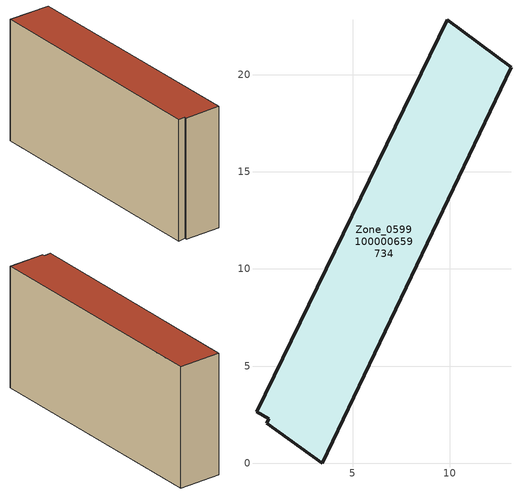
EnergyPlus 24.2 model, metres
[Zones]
Zone_0599100000659734
 floor ground (C_G): 0.08,2.64 9.88,22.82 13.15,20.37 3.43,0 0.58,2.06 0.69,2.28 z0
 wall outside (C_F): 3.43,0 13.15,20.37 9.88,22.82 0.08,2.64 0.69,2.28 0.58,2.06 3.43,0 z0:13.33
 roof outside (C_R): 0.08,2.64 0.69,2.28 0.58,2.06 3.43,0 13.15,20.37 9.88,22.82 z13.33
[BUILDING]
Pand.0599100000659734: North Axis=0; Terrain=City; Loads Convergence Tolerance Value=0.04; Temperature Convergence Tolerance Value=0.4; Solar Distribution=FullExterior; Maximum Number of Warmup Days=25; Minimum Number of Warmup Days=1
[Site:Location]
Rotterdam.The.Hague.AP_ZH_NLD Design_Conditions: Latitude=51.96; Longitude=4.45; Time Zone=1; Elevation=-4.5
[SITE:GROUNDTEMPERATURE:BUILDINGSURFACE]
18, 18, 18, 18, 18, 18, 18, 18, 18, 18, 18, 18
[MATERIAL] Thermal Absorptance=0.9; Solar Absorptance=0.7; Visible Absorptance=0.7
Name | Roughness | Thickness | Conductivity | Density | Specific Heat
G.TI.1946 | MediumSmooth | 0.15 | 1 | 540 | 1210
F.TI.1946 | Rough | 0.3 | 0.857143 | 1920 | 840
R.TI.1946 | MediumRough | 0.2 | 0.1 | 1500 | 1000
[CONSTRUCTION]
C_G: G.TI.1946
C_F: F.TI.1946
C_R: R.TI.1946
[ZONE]
Zone_0599100000659734: Type=1; Multiplier=1; Ceiling Height=Autocalculate; Volume=Autocalculate; Floor Area=autocalculate; Part of Total Floor Area=Yes
[ZONEINFILTRATION:DESIGNFLOWRATE]
Infil_Zone_0599100000659734: Zone or ZoneList or Space or SpaceList=Zone_0599100000659734; Schedule=AlwaysOn; Design Flow Rate Calculation Method=Flow/Area; Flow Rate per Floor Area=0.003; Constant Term Coefficient=1; Temperature Term Coefficient=0; Velocity Term Coefficient=0; Velocity Squared Term Coefficient=0
[HVACTEMPLATE:ZONE:IDEALLOADSAIRSYSTEM]
Zone_0599100000659734: Maximum Heating Supply Air Temperature=50; Minimum Cooling Supply Air Temperature=13; Maximum Heating Supply Air Humidity Ratio=0.0156; Minimum Cooling Supply Air Humidity Ratio=0.0077; Heating Limit=NoLimit; Cooling Limit=NoLimit; Dehumidification Control Type=ConstantSensibleHeatRatio; Cooling Sensible Heat Ratio=0.7; Dehumidification Setpoint=60; Humidification Control Type=None; Humidification Setpoint=30; Outdoor Air Method=None; Outdoor Air Flow Rate per Person=0.00944; Outdoor Air Flow Rate per Zone Floor Area=0; Outdoor Air Flow Rate per Zone=0; Demand Controlled Ventilation Type=None; Outdoor Air Economizer Type=NoEconomizer; Heat Recovery Type=None; Sensible Heat Recovery Effectiveness=0.7; Latent Heat Recovery Effectiveness=0.65
[ZONECONTROL:THERMOSTAT]
ThermostatControl_Zone_0599100000659734: Zone or ZoneList=Zone_0599100000659734; Control Type Schedule=DualSetpointControlType; Control 1=Thermostat_Zone_0599100000659734; Temperature Difference Between Cutout And Setpoint=0
[THERMOSTATSETPOINT:DUALSETPOINT]
Thermostat_Zone_0599100000659734: Heating Setpoint Temperature Schedule=HeatingSetpoint_Zone_0599100000659734; Cooling Setpoint Temperature Schedule=CoolingSetpoint_Zone_0599100000659734
[SCHEDULE:COMPACT]
HeatingSetpoint_Zone_0599100000659734: Through: 12/31, For: AllDays, Until: 24:00, 21
CoolingSetpoint_Zone_0599100000659734: Through: 12/31, For: AllDays, Until: 24:00, 24
DualSetpointControlType: Through: 12/31, For: AllDays, Until: 24:00, 4
AlwaysOn: Through: 12/31, For: AllDays, Until: 24:00, 1
